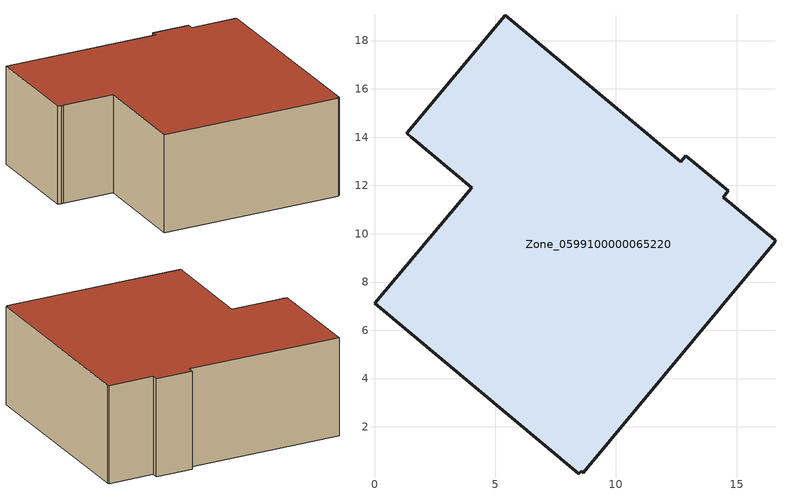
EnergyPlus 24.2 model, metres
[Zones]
Zone_0599100000065220
 floor ground (C_G): 16.57,9.64 8.64,0.11 8.56,0.17 8.47,0.07 0,7.13 4.02,11.91 1.61,13.94 1.53,14 1.33,14.17 5.41,19.04 12.69,12.98 12.9,13.24 14.66,11.78 14.44,11.52 16.59,9.73 z0
 wall outside (C_F): 14.66,11.78 12.9,13.24 12.69,12.98 5.41,19.04 1.33,14.17 1.53,14 1.61,13.94 4.02,11.91 0,7.13 8.47,0.07 8.56,0.17 8.64,0.11 16.57,9.64 16.59,9.73 14.44,11.52 14.66,11.78 z0:6.01
 roof outside (C_R): 8.47,0.07 8.56,0.17 8.64,0.11 16.57,9.64 16.59,9.73 14.44,11.52 14.66,11.78 12.9,13.24 12.69,12.98 5.41,19.04 1.33,14.17 1.53,14 1.61,13.94 4.02,11.91 0,7.13 z6.01
[BUILDING]
Pand.0599100000065220: North Axis=0; Terrain=City; Loads Convergence Tolerance Value=0.04; Temperature Convergence Tolerance Value=0.4; Solar Distribution=FullExterior; Maximum Number of Warmup Days=25; Minimum Number of Warmup Days=1
[Site:Location]
Rotterdam.The.Hague.AP_ZH_NLD Design_Conditions: Latitude=51.96; Longitude=4.45; Time Zone=1; Elevation=-4.5
[SITE:GROUNDTEMPERATURE:BUILDINGSURFACE]
18, 18, 18, 18, 18, 18, 18, 18, 18, 18, 18, 18
[MATERIAL] Thermal Absorptance=0.9; Solar Absorptance=0.7; Visible Absorptance=0.7
Name | Roughness | Thickness | Conductivity | Density | Specific Heat
G.D.1965-1974 | MediumSmooth | 0.15 | 0.882353 | 540 | 1210
F.D.1965-1974 | Rough | 0.3 | 0.697674 | 1920 | 840
R.D.1965-1974 | MediumRough | 0.2 | 0.232558 | 1500 | 1000
[CONSTRUCTION]
C_G: G.D.1965-1974
C_F: F.D.1965-1974
C_R: R.D.1965-1974
[ZONE]
Zone_0599100000065220: Type=1; Multiplier=1; Ceiling Height=Autocalculate; Volume=Autocalculate; Floor Area=autocalculate; Part of Total Floor Area=Yes
[ZONEINFILTRATION:DESIGNFLOWRATE]
Infil_Zone_0599100000065220: Zone or ZoneList or Space or SpaceList=Zone_0599100000065220; Schedule=AlwaysOn; Design Flow Rate Calculation Method=Flow/Area; Flow Rate per Floor Area=0.0042; Constant Term Coefficient=1; Temperature Term Coefficient=0; Velocity Term Coefficient=0; Velocity Squared Term Coefficient=0
[HVACTEMPLATE:ZONE:IDEALLOADSAIRSYSTEM]
Zone_0599100000065220: Maximum Heating Supply Air Temperature=50; Minimum Cooling Supply Air Temperature=13; Maximum Heating Supply Air Humidity Ratio=0.0156; Minimum Cooling Supply Air Humidity Ratio=0.0077; Heating Limit=NoLimit; Cooling Limit=NoLimit; Dehumidification Control Type=ConstantSensibleHeatRatio; Cooling Sensible Heat Ratio=0.7; Dehumidification Setpoint=60; Humidification Control Type=None; Humidification Setpoint=30; Outdoor Air Method=None; Outdoor Air Flow Rate per Person=0.00944; Outdoor Air Flow Rate per Zone Floor Area=0; Outdoor Air Flow Rate per Zone=0; Demand Controlled Ventilation Type=None; Outdoor Air Economizer Type=NoEconomizer; Heat Recovery Type=None; Sensible Heat Recovery Effectiveness=0.7; Latent Heat Recovery Effectiveness=0.65
[ZONECONTROL:THERMOSTAT]
ThermostatControl_Zone_0599100000065220: Zone or ZoneList=Zone_0599100000065220; Control Type Schedule=DualSetpointControlType; Control 1=Thermostat_Zone_0599100000065220; Temperature Difference Between Cutout And Setpoint=0
[THERMOSTATSETPOINT:DUALSETPOINT]
Thermostat_Zone_0599100000065220: Heating Setpoint Temperature Schedule=HeatingSetpoint_Zone_0599100000065220; Cooling Setpoint Temperature Schedule=CoolingSetpoint_Zone_0599100000065220
[SCHEDULE:COMPACT]
HeatingSetpoint_Zone_0599100000065220: Through: 12/31, For: AllDays, Until: 24:00, 21
CoolingSetpoint_Zone_0599100000065220: Through: 12/31, For: AllDays, Until: 24:00, 24
DualSetpointControlType: Through: 12/31, For: AllDays, Until: 24:00, 4
AlwaysOn: Through: 12/31, For: AllDays, Until: 24:00, 1
